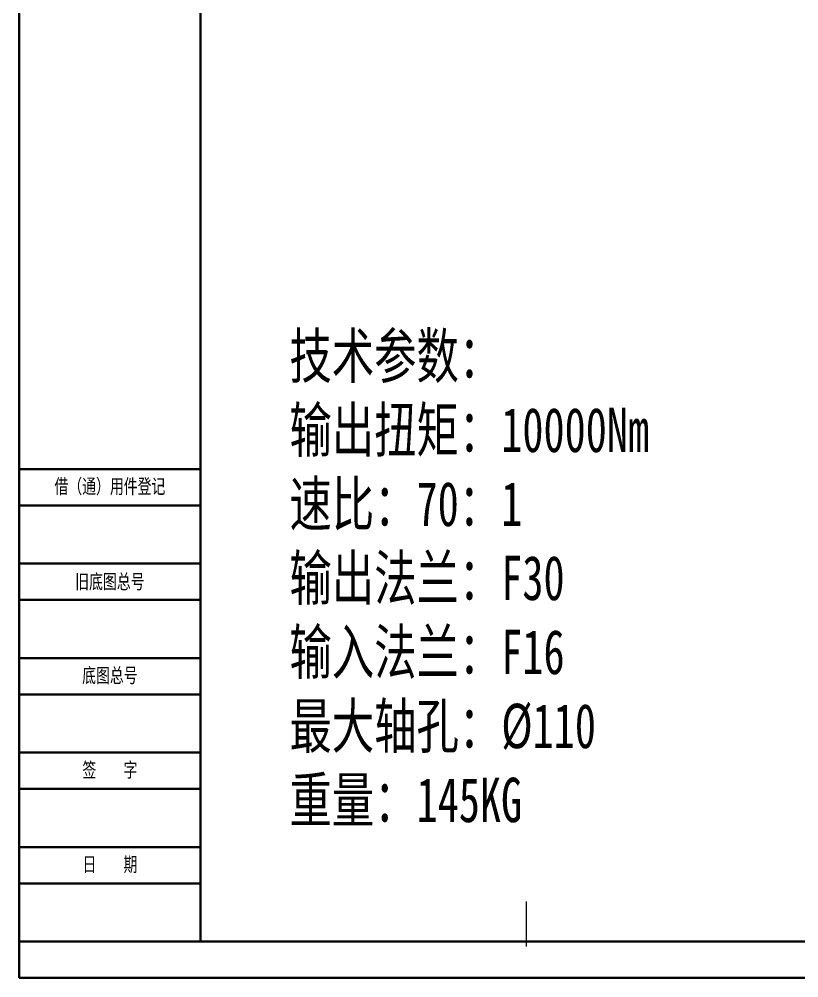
# Model space of a CAD drawing. Header units: millimetres. Extents: x 2160 to 4596, y 811 to 2534.
# Drawn here: x 2160 to 2783, y 811 to 1576 of the extents above; entities that cross this region are included whole.
import ezdxf

# ---------------------------------------------------------------- set-up
doc = ezdxf.new("R2010")
doc.units = ezdxf.units.MM
doc.layers.add('6文字层', color=3, linetype='Continuous')
doc.layers.add('图框', color=7, linetype='Continuous')
for name, color, linetype, lineweight in [('AM_BOR', 7, 'Continuous', 50), ('文字', 7, 'Continuous', 13), ('粗实线', 7, 'Continuous', 40)]:
    doc.layers.add(name, color=color, linetype=linetype, lineweight=lineweight)
doc.styles.add('SLDTEXTSTYLE5', font='TXT', dxfattribs={"width": 0.7})
doc.styles.add('标注', font='txt.shx', dxfattribs={"width": 0.7, "height": 3.5})

# ---------------------------------------------------------------- blocks, each defined once
blk = doc.blocks.new('rA3')
at = {"layer": '粗实线'}
for p, q in [((333.38, 421.26), (333.38, 124.26)), ((358.38, 416.26), (358.38, 129.26)), ((358.38, 194.26), (333.38, 194.26)), ((358.38, 189.26), (333.38, 189.26)), ((358.38, 181.26), (333.38, 181.26)), ((358.38, 176.26), (333.38, 176.26)), ((358.38, 168.26), (333.38, 168.26)), ((358.38, 163.26), (333.38, 163.26)), ((358.38, 155.26), (333.38, 155.26)), ((358.38, 150.26), (333.38, 150.26)), ((358.38, 142.26), (333.38, 142.26)), ((358.38, 137.26), (333.38, 137.26)), ((358.38, 129.26), (333.38, 129.26)), ((358.38, 129.26), (748.38, 129.26)), ((333.38, 124.26), (753.38, 124.26))]:
    blk.add_line(p, q, dxfattribs=at)
at = {"layer": '文字', "char_height": 2, "width": 25, "attachment_point": 5, "style": '标注'}
for s, insert in [('{\\fSimSun|b0|i0|c134|p54;借（通）用件登记}', (345.88, 191.76)), ('{\\fSimSun|b0|i0|c134|p54;旧底图总号}', (345.88, 178.67)), ('{\\fSimSun|b0|i0|c134|p54;底图总号}', (345.88, 165.76)), ('{\\fSimSun|b0|i0|c134|p54;签}   {\\fSimSun|b0|i0|c134|p54;字}', (345.88, 152.76)), ('{\\fSimSun|b0|i0|c134|p54;日}   {\\fSimSun|b0|i0|c134|p54;期}', (345.88, 139.76))]:
    blk.add_mtext(s, dxfattribs=dict(at, insert=insert))

msp = doc.modelspace()

# ---------------------------------------------------------------- linework, layer by layer
at = {"layer": '图框'}
msp.add_line((2565.378, 836.32), (2565.378, 872.253), dxfattribs=at)

# ---------------------------------------------------------------- block references
at = {"layer": 'AM_BOR', "xscale": 5.80078125, "yscale": 5.80078125, "zscale": 5.80078125}
msp.add_blockref('rA3', (226.083, 90.406), dxfattribs=at)

# ---------------------------------------------------------------- texts
at = {"layer": '6文字层', "color": 3, "lineweight": 15, "insert": (2375.908, 1325.372), "char_height": 35.4375, "width": 944.17179, "attachment_point": 1, "style": 'SLDTEXTSTYLE5'}
msp.add_mtext('{\\fSimSun|b0|i0|c134|p2;技术参数：\\P输出扭矩：}10000Nm\\P{\\fSimSun|b0|i0|c134|p2;速比：}70{\\fSimSun|b0|i0|c134|p2;：}1\\P{\\fSimSun|b0|i0|c134|p2;输出法兰：}F30\\P{\\fSimSun|b0|i0|c134|p2;输入法兰：}F16\\P{\\fSimSun|b0|i0|c134|p2;最大轴孔：}%%C110\\P{\\fSimSun|b0|i0|c134|p2;重量：}145KG', dxfattribs=at)

doc.saveas('drawing.dxf')
